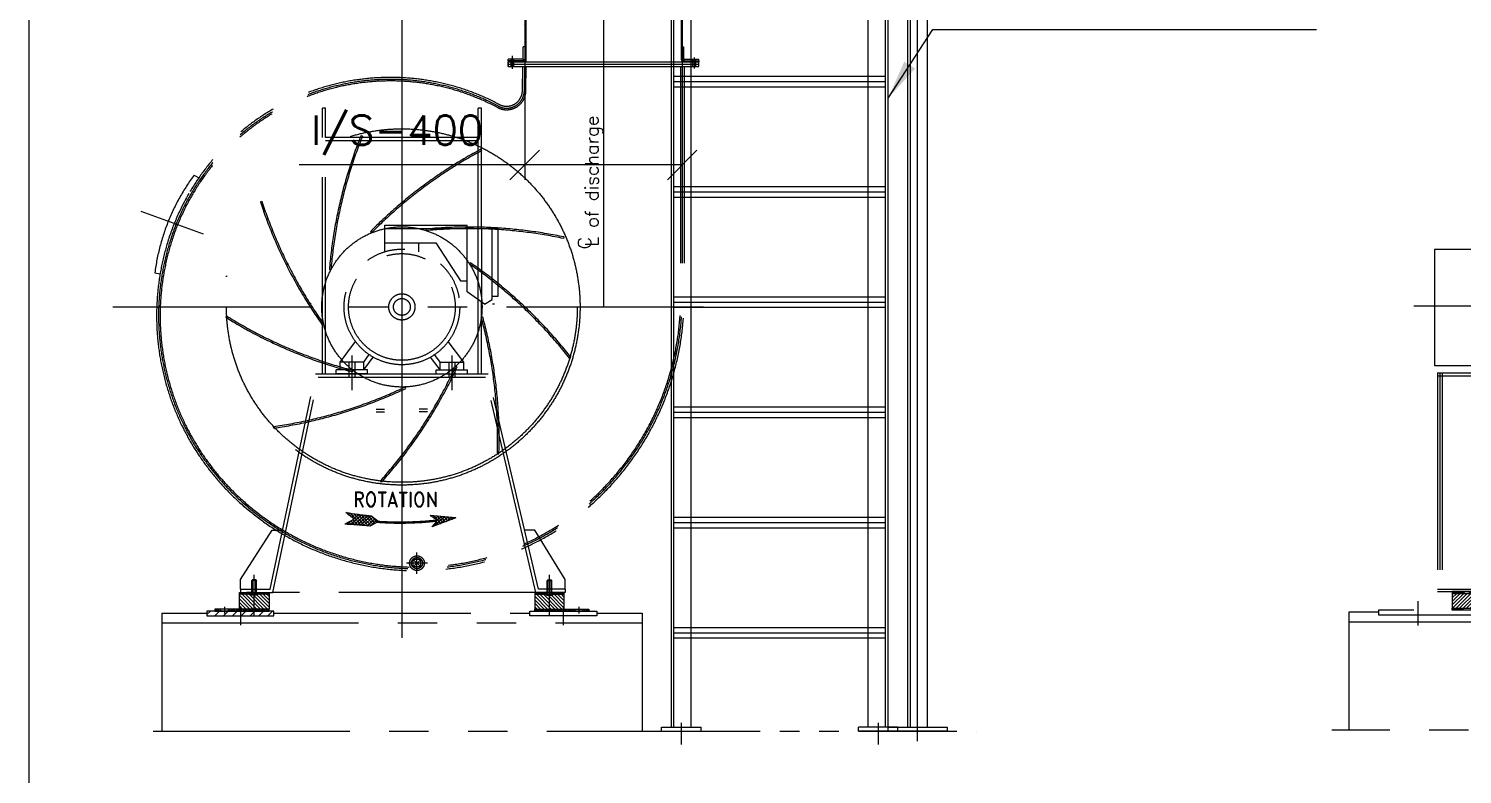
# Model space of a CAD drawing. Header units: inches. Extents: x 0 to 157513, y -28488 to 35640.
# Drawn here: x 75670 to 82953, y 5466 to 9254 of the extents above; entities that cross this region are included whole.
import ezdxf

# ---------------------------------------------------------------- set-up
doc = ezdxf.new("R2010")
doc.units = ezdxf.units.IN
doc.header["$LTSCALE"] = 400
doc.header["$MEASUREMENT"] = 0
for name, pattern in [('0', [0]), ('CENTER', [2, 1.25, -0.25, 0.25, -0.25]), ('DASHDOT', [1, 0.5, -0.25, 0, -0.25]), ('DIVIDE', [1.25, 0.5, -0.25, 0, -0.25, 0, -0.25]), ('PHANTOM', [2.5, 1.25, -0.25, 0.25, -0.25, 0.25, -0.25])]:
    doc.linetypes.add(name, pattern=pattern)
for name, color, linetype in [('BF', 8, 'PHANTOM'), ('cen', 1, 'CENTER'), ('DAS', 6, 'DASHDOT'), ('DIM', 1, 'Continuous'), ('STR', 8, 'PHANTOM')]:
    doc.layers.add(name, color=color, linetype=linetype)
doc.layers.add('R-OBJECT', color=2, linetype='Continuous', lineweight=20)
doc.styles.add('ROMAND', font='romand.shx', dxfattribs={"width": 0.85})
doc.styles.add('ROMANS', font='romans')
doc.dimstyles.new('SAM2 60 SC', dxfattribs={"dimscale": 60, "dimtxt": 2.5, "dimasz": 2.5, "dimexe": 1.25, "dimexo": 0.625, "dimtad": 1, "dimtoh": 1, "dimdec": 0, "dimdsep": 46, "dimtxsty": 'ROMANS', "dimblk": 'OBLIQUE', "dimcen": 2.5, "dimclrd": 1, "dimclre": 1, "dimclrt": 256, "dimadec": 0, "dimazin": 2, "dimtfac": 1, "dimtdec": 0, "dimtofl": 0, "dimtmove": 0, "dimatfit": 3, "dimfxl": 1, "dimtolj": 1, "dimtzin": 0, "dimarcsym": 1})
doc.dimstyles.new('STANDARD$7', dxfattribs={"dimscale": 25, "dimtxt": 2.5, "dimasz": 2.5, "dimexe": 1.5, "dimexo": 1, "dimgap": 1, "dimtad": 1, "dimdec": 3, "dimzin": 12, "dimdsep": 46, "dimtxsty": 'ROMANS', "dimcen": 125, "dimclrd": 1, "dimclre": 1, "dimclrt": 7, "dimadec": 0, "dimazin": 3, "dimtp": 0.051, "dimtm": 0.032, "dimtfac": 0.6, "dimtdec": 3, "dimtmove": 0, "dimatfit": 3, "dimfxl": 1, "dimtvp": 1, "dimtolj": 1, "dimtzin": 0, "dimarcsym": 1})

# ---------------------------------------------------------------- blocks, each defined once
blk = doc.blocks.new('A$C210A7368')
at = {"color": 7}
for p, q in [((25, 43.8), (25, 2776.8)), ((31, 43.8), (31, 2776.8)), ((75, 43.8), (75, 2776.8)), ((525, 43.8), (525, 2776.8)), ((569, 43.8), (569, 2776.8)), ((575, 43.8), (575, 2776.8))]:
    blk.add_line(p, q, dxfattribs=at)
at = {"color": 7, "linetype": '0'}
for p, q in [((31, 1697.6), (569, 1697.6)), ((31, 1670.7), (569, 1670.7)), ((31, 1417.6), (569, 1417.6)), ((31, 1390.7), (569, 1390.7)), ((31, 1137.6), (569, 1137.6)), ((31, 1110.7), (569, 1110.7)), ((31, 857.6), (569, 857.6)), ((31, 830.7), (569, 830.7)), ((31, 577.6), (569, 577.6)), ((31, 550.7), (569, 550.7)), ((31, 297.6), (569, 297.6)), ((31, 270.7), (569, 270.7))]:
    blk.add_line(p, q, dxfattribs=at)
at = {"color": 1, "linetype": 'CENTER', "ltscale": 5}
for p, q in [((31, 1684.1), (569, 1684.1)), ((31, 1404.1), (569, 1404.1)), ((31, 1124.1), (569, 1124.1)), ((31, 844.1), (569, 844.1)), ((31, 564.1), (569, 564.1)), ((31, 284.1), (569, 284.1))]:
    blk.add_line(p, q, dxfattribs=at)
for p, q in [((0, 43.8), (100, 43.8)), ((0, 33.8), (0, 43.8)), ((100, 33.8), (100, 43.8)), ((600, 43.8), (500, 43.8)), ((500, 33.8), (500, 43.8)), ((600, 33.8), (600, 43.8)), ((0, 33.8), (100, 33.8)), ((600, 33.8), (500, 33.8))]:
    blk.add_line(p, q)
at = {"layer": 'cen'}
for p, q in [((50, 55.1), (50, 0)), ((550, 55.1), (550, 0))]:
    blk.add_line(p, q, dxfattribs=at)
blk = doc.blocks.new('_OBLIQUE')
at = {"color": 0, "linetype": 'ByBlock'}
blk.add_line((-0.5, -0.5), (0.5, 0.5), dxfattribs=at)
blk = doc.blocks.new('*D265')
at = {"color": 1, "lineweight": -2}
for p, q in [((78190, 9353.4), (78190, 8487)), ((78990, 9353.4), (78990, 8487)), ((78190, 8562), (77043.6, 8562)), ((78990, 8562), (78190, 8562))]:
    blk.add_line(p, q, dxfattribs=at)
at = {"layer": 'Defpoints', "color": 0}
for p in [(78190, 9390.9), (78990, 9390.9), (78990, 8562)]:
    blk.add_point(p, dxfattribs=at)
at = {"color": 1, "lineweight": -2, "xscale": 150, "yscale": 150, "zscale": 150, "rotation": 180}
blk.add_blockref('_OBLIQUE', (78190, 8562), dxfattribs=at)
at = {"color": 1, "lineweight": -2, "xscale": 150, "yscale": 150, "zscale": 150}
blk.add_blockref('_OBLIQUE', (78990, 8562), dxfattribs=at)
at = {"insert": (77541.8, 8713.8), "char_height": 150, "attachment_point": 5, "style": 'ROMANS'}
blk.add_mtext('\\A1;I/S-400', dxfattribs=at)
blk = doc.blocks.new('611fn3eleupd')
at = {"layer": 'BF'}
h = blk.add_hatch(dxfattribs=at)
h.set_pattern_fill('ANSI31', color=256, scale=10)
h.set_pattern_definition([(45, (1833515.0551, -541422.3113), (-0.88388348, 0.88388348), [])])
h.paths.add_polyline_path([(1848720.4, -537725), (1848688.9, -537725), (1848688.9, -537730), (1848720.4, -537730)])
h.paths.add_polyline_path([(1848676.9, -537725), (1848645.4, -537725), (1848645.4, -537730), (1848676.9, -537730)])
h.paths.add_polyline_path([(1848672.9, -537767.5), (1848645.4, -537767.5), (1848645.4, -537772.5), (1848672.9, -537772.5)])
h.paths.add_polyline_path([(1848720.4, -537767.5), (1848692.9, -537767.5), (1848692.9, -537772.5), (1848720.4, -537772.5)])
h = blk.add_hatch(dxfattribs=at)
h.set_pattern_fill('ANSI31', color=256, scale=2, angle=270)
h.set_pattern_definition([(315, (1848645.4165, -537774.501), (4.49013, 4.49013), [])])
h.paths.add_polyline_path([(1848720.4, -537730), (1848690.4, -537730), (1848690.4, -537731.5), (1848682.9, -537731.5), (1848682.9, -537767.5), (1848720.4, -537767.5)])
h.paths.add_polyline_path([(1848682.9, -537731.5), (1848675.4, -537731.5), (1848675.4, -537730), (1848645.4, -537730), (1848645.4, -537767.5), (1848682.9, -537767.5)])
for p, q in [((1848280.1, -536856.8), (1848765.4, -536856.8)), ((1848765.4, -536856.8), (1848765.4, -537151.4)), ((1848817.9, -537000), (1846437.3, -537000)), ((1848765.4, -537151.4), (1848623.3, -537151.4)), ((1848758.4, -537170), (1847507.9, -537170)), ((1848758.4, -537177), (1847507.9, -537177)), ((1848745.9, -537170), (1848745.9, -537719)), ((1848751.9, -537170), (1848751.9, -537719)), ((1848757.9, -537170), (1848757.9, -537725)), ((1848757.9, -537719), (1847192.9, -537719)), ((1848757.9, -537725), (1847192.9, -537725)), ((1848720.4, -537730), (1848645.4, -537730)), ((1847017.9, -537772.5), (1848907.9, -537772.5)), ((1848807.9, -537749.5), (1848807.9, -537811.7)), ((1848907.9, -537772.5), (1848907.9, -537784.5)), ((1848907.9, -537777.5), (1848982.9, -537777.5)), ((1848982.9, -537777.5), (1848982.9, -538077.5)), ((1848982.9, -537802.5), (1846942.9, -537802.5)), ((1848907.9, -537784.5), (1847017.9, -537784.5)), ((1846878.8, -538077.5), (1849026.2, -538077.5))]:
    blk.add_line(p, q, dxfattribs=at)
for points in [[(1848645.4, -537772.5), (1848645.4, -537725), (1848720.4, -537725), (1848720.4, -537767.5)], [(1848645.4, -537772.5), (1848720.4, -537772.5), (1848720.4, -537767.5), (1848645.4, -537767.5)]]:
    blk.add_lwpolyline(points, dxfattribs=at)
blk = doc.blocks.new('A$C5B767C40')
for p, q in [((124, 419.2), (333, 419.2)), ((124, 351.5), (124, 419.2)), ((124, 410.6), (411.3, 410.6)), ((333, 249.5), (333, 419.2)), ((396.4, 230.3), (396.4, 410.6)), ((411.3, 238.2), (411.3, 410.6)), ((124, 374), (253.4, 374)), ((210, 351.5), (210, 374)), ((253.4, 374), (315.6, 277.5)), ((315.6, 277.5), (333, 277.5)), ((377.1, 218), (333, 249.5)), ((377.1, 218), (396.4, 230.3)), ((396.4, 238.2), (411.3, 238.2)), ((10, 71.1), (49.2, 123.4)), ((324, 71.1), (284.8, 123.4)), ((70, 71.1), (84.1, 89.9)), ((70, 51.1), (94.1, 83.6)), ((264, 51.1), (239.9, 83.6)), ((264, 71.1), (249.9, 89.9)), ((80, 51.1), (0, 51.1)), ((0, 41.1), (0, 51.1)), ((80, 41.1), (0, 41.1)), ((70, 71.1), (10, 71.1)), ((10, 51.1), (10, 71.1)), ((70, 51.1), (70, 71.1)), ((80, 41.1), (80, 51.1)), ((254, 41.1), (254, 51.1)), ((254, 51.1), (334, 51.1)), ((254, 41.1), (334, 41.1)), ((264, 71.1), (324, 71.1)), ((264, 51.1), (264, 71.1)), ((324, 51.1), (324, 71.1)), ((334, 41.1), (334, 51.1))]:
    blk.add_line(p, q)
for radius in [146.9, 135.5, 33.3, 21.4]:
    blk.add_circle((167, 211.1), radius)
at = {"layer": 'cen'}
for p, q in [((40, 87.4), (40, 0)), ((294, 87.4), (294, 0))]:
    blk.add_line(p, q, dxfattribs=at)
at = {"layer": 'DAS'}
for p, q in [((32.5, 71.1), (32.5, 33.1)), ((47.5, 71.1), (47.5, 33.1)), ((286.5, 71.1), (286.5, 33.1)), ((301.5, 71.1), (301.5, 33.1))]:
    blk.add_line(p, q, dxfattribs=at)
blk = doc.blocks.new('imp')
at = {"layer": 'DAS', "color": 8, "ltscale": 5}
for p, q in [((-2814.2, 5583.2), (-2810.4, 5581.8)), ((-2509.9, 5548), (-2508, 5544.5)), ((-3069.9, 5414.7), (-3066.1, 5415.9)), ((-2790.4, 5338.7), (-2787.6, 5335.9)), ((-2648.9, 5345.5), (-2648.5, 5341.5)), ((-2299.4, 5325.4), (-2300.3, 5321.5)), ((-2536.1, 5259.6), (-2538.4, 5256.3)), ((-2894.6, 5242.6), (-2890.6, 5242.3)), ((-3157.4, 5121.1), (-3155.3, 5124.5)), ((-2912.5, 5102), (-2909.3, 5104.3)), ((-2504.9, 5121.3), (-2508.8, 5120.3)), ((-2569.9, 4995.4), (-2573.5, 4997.1)), ((-2281.3, 5019.6), (-2284.5, 5017.2)), ((-2835.9, 4982.8), (-2834.9, 4986.7)), ((-2700.6, 4940.7), (-2702.3, 4944.3)), ((-3035.8, 4840), (-3036.4, 4843.9)), ((-2464, 4773.8), (-2468, 4773.9)), ((-2762, 4702.8), (-2764.9, 4705.5))]:
    blk.add_line(p, q, dxfattribs=at)
blk.add_circle((-2710.4, 5147.6), 452.5, dxfattribs=at)
at = {"layer": 'DAS', "color": 8, "linetype": 'DIVIDE', "ltscale": 7}
for radius in [445.5, 203.5]:
    blk.add_circle((-2710.4, 5147.6), radius, dxfattribs=at)
at = {"layer": 'DAS', "color": 8, "ltscale": 5}
for centre, radius, start, end in [((-1730.4, 5147.6), 1168, 158.1015, 175.3355), ((-1730.4, 5147.6), 1164, 158.1015, 175.3355), ((-1959.7, 4517.7), 1168, 118.1015, 135.3355), ((-1959.7, 4517.7), 1164, 118.1015, 135.3355), ((-1959.7, 5777.6), 1168, 198.1015, 215.3355), ((-1959.7, 5777.6), 1164, 198.1015, 215.3355), ((-2540.3, 4182.5), 1168, 78.1015, 95.3355), ((-2540.3, 4182.5), 1164, 78.1015, 95.3355), ((-3200.4, 4298.9), 1164, 38.1015, 55.3355), ((-3200.4, 4298.9), 1168, 38.1015, 55.3355), ((-2540.3, 6112.7), 1168, 238.1015, 255.3355), ((-2540.3, 6112.7), 1164, 238.1015, 255.3355), ((-3631.3, 4812.4), 1164, 358.1015, 15.3355), ((-3631.3, 4812.4), 1168, 358.1015, 15.3355), ((-3631.3, 5482.8), 1164, 318.1015, 335.3355), ((-3631.3, 5482.8), 1168, 318.1015, 335.3355), ((-3200.4, 5996.3), 1164, 278.1015, 295.3355), ((-3200.4, 5996.3), 1168, 278.1015, 295.3355)]:
    blk.add_arc(centre, radius, start, end, dxfattribs=at)
blk = doc.blocks.new('611fn3 upd')
at = {"layer": 'BF'}
h = blk.add_hatch(dxfattribs=at)
h.set_pattern_fill('ANSI31', color=256, angle=90)
h.set_pattern_definition([(135, (1851010.1842, -531138.057), (-2.245064, -2.245064), [])])
edge = h.paths.add_edge_path()
edge.add_arc((1854895.4, -532697.5), 6.52, -1.99, 90.1699, ccw=False)
edge.add_line((1854901.9, -532697.7), (1854901.9, -532780.9))
edge.add_line((1854901.9, -532780.9), (1854902.1, -532830.4))
edge.add_arc((1854895.3, -532830.4), 6.75, 268.8821, 359.9898, ccw=False)
edge.add_line((1854895.2, -532837.2), (1854872.3, -532837.2))
edge.add_line((1854872.3, -532837.2), (1854872.3, -532834.9))
edge.add_line((1854872.3, -532834.9), (1854895.2, -532834.9))
edge.add_arc((1854895.3, -532830.4), 4.49, 268.287, 360.0898)
edge.add_line((1854899.8, -532830.4), (1854900.1, -532780.9))
edge.add_line((1854900.1, -532780.9), (1854899.8, -532697.7))
edge.add_arc((1854895.3, -532697.7), 4.5, 0.0182, 91.6663)
edge.add_line((1854895.2, -532693.2), (1854857.6, -532693.2))
edge.add_line((1854857.6, -532693.2), (1854857.6, -532690.9))
edge.add_line((1854857.6, -532690.9), (1854895.4, -532690.9))
h.paths.add_polyline_path([(1854864.8, -532834.9), (1854864.8, -532837.2), (1854857.6, -532837.2), (1854857.6, -532834.9)])
h = blk.add_hatch(dxfattribs=at)
h.set_pattern_fill('ANSI31', color=256, angle=90)
h.set_pattern_definition([(135, (1850910.1842, -531138.057), (-2.245064, -2.245064), [])])
edge = h.paths.add_edge_path()
edge.add_arc((1855303.7, -532697.5), 6.52, 89.8301, 181.99)
edge.add_line((1855297.2, -532697.7), (1855297.2, -532780.9))
edge.add_line((1855297.2, -532780.9), (1855297.1, -532830.4))
edge.add_arc((1855303.8, -532830.4), 6.75, 180.0102, 271.1179)
edge.add_line((1855303.9, -532837.2), (1855326.8, -532837.2))
edge.add_line((1855326.8, -532837.2), (1855326.8, -532834.9))
edge.add_line((1855326.8, -532834.9), (1855303.9, -532834.9))
edge.add_arc((1855303.8, -532830.4), 4.49, 179.9102, 271.713, ccw=False)
edge.add_line((1855299.3, -532830.4), (1855299.1, -532780.9))
edge.add_line((1855299.1, -532780.9), (1855299.3, -532697.7))
edge.add_arc((1855303.8, -532697.7), 4.5, 88.3337, 179.9818, ccw=False)
edge.add_line((1855303.9, -532693.2), (1855341.6, -532693.2))
edge.add_line((1855341.6, -532693.2), (1855341.6, -532690.9))
edge.add_line((1855341.6, -532690.9), (1855303.7, -532690.9))
h.paths.add_polyline_path([(1855334.3, -532834.9), (1855334.3, -532837.2), (1855341.6, -532837.2), (1855341.6, -532834.9)])
h = blk.add_hatch(dxfattribs=at)
h.set_pattern_fill('ANSI37', color=256, scale=1.872, angle=-3.6955, style=0)
h.set_pattern_definition([(41.3045, (1853471.7876, -536666.967), (-3.923137, 4.464905), []), (131.3045, (1853471.7876, -536666.967), (-4.464905, -3.923137), [])])
edge = h.paths.add_edge_path()
edge.add_line((1854466.5, -533999.5), (1854445.4, -533982.3))
edge.add_ellipse((1854583.4, -533171.2), major_axis=(741.2, 357), ratio=1, start_angle=234.623, end_angle=239.0819)
edge.add_line((1854508.8, -533990.6), (1854526.5, -534004.3))
edge.add_ellipse((1854583.5, -533172.1), major_axis=(-362, 751.5), ratio=1, start_angle=150.3652, end_angle=160.6469)
edge.add_line((1854676, -534001.1), (1854659.6, -533990.4))
edge.add_line((1854659.6, -533990.4), (1854724.7, -533995.8))
edge.add_line((1854724.7, -533995.8), (1854663.7, -534019.1))
edge.add_line((1854663.7, -534019.1), (1854676.5, -534004.1))
edge.add_ellipse((1854583.5, -533172.1), major_axis=(-363.3, 754.2), ratio=1, start_angle=150.3389, end_angle=160.661, ccw=False)
edge.add_line((1854525.9, -534007.3), (1854506.1, -534017))
edge.add_ellipse((1854411.4, -534834.3), major_axis=(-357, 741.2), ratio=1, start_angle=-32.3286, end_angle=-27.8696)
edge.add_line((1854442.3, -534012.1), (1854466.5, -533999.5))
h = blk.add_hatch(dxfattribs=at)
h.set_pattern_fill('ANSI31', color=256)
h.set_pattern_definition([(45, (1854112.5602, -534241.235), (-2.245064, 2.245064), [])])
h.paths.add_polyline_path([(1854250.1, -534185.2), (1854218.6, -534185.2), (1854218.6, -534190.2), (1854250.1, -534190.2)])
h.paths.add_polyline_path([(1854206.6, -534185.2), (1854192.6, -534185.2), (1854175.1, -534185.2), (1854175.1, -534190.2), (1854206.6, -534190.2)])
h.paths.add_polyline_path([(1854212.6, -534227.7), (1854147.6, -534227.7), (1854147.6, -534232.7), (1854212.6, -534232.7)])
h.paths.add_polyline_path([(1854250.1, -534227.7), (1854212.6, -534227.7), (1854212.6, -534232.7), (1854250.1, -534232.7)])
h.paths.add_polyline_path([(1854127.6, -534227.7), (1854112.6, -534227.7), (1854112.6, -534232.7), (1854127.6, -534232.7)])
h = blk.add_hatch(dxfattribs=at)
h.set_pattern_fill('ANSI31', color=256, scale=2, angle=270)
h.set_pattern_definition([(315, (1854112.56, -534241.235), (4.49013, 4.49013), [])])
h.paths.add_polyline_path([(1854250.1, -534190.2), (1854220.6, -534190.2), (1854220.6, -534192.7), (1854212.6, -534192.7), (1854212.6, -534227.7), (1854250.1, -534227.7)])
h.paths.add_polyline_path([(1854212.6, -534192.7), (1854204.6, -534192.7), (1854204.6, -534190.2), (1854175.1, -534190.2), (1854175.1, -534227.7), (1854212.6, -534227.7)])
h = blk.add_hatch(dxfattribs=at)
h.set_pattern_fill('ANSI31', color=256)
h.set_pattern_definition([(45, (0, 0), (-2.2450640303, 2.2450640303), [])])
h.paths.add_polyline_path([(1854925.1, -534185.2), (1854956.6, -534185.2), (1854956.6, -534190.2), (1854925.1, -534190.2)])
h.paths.add_polyline_path([(1854968.6, -534185.2), (1854982.6, -534185.2), (1855000.1, -534185.2), (1855000.1, -534190.2), (1854968.6, -534190.2)])
h.paths.add_polyline_path([(1854962.6, -534227.7), (1855027.6, -534227.7), (1855027.6, -534232.7), (1854962.6, -534232.7)])
h.paths.add_polyline_path([(1854925.1, -534227.7), (1854962.6, -534227.7), (1854962.6, -534232.7), (1854925.1, -534232.7)])
h.paths.add_polyline_path([(1855047.6, -534227.7), (1855062.6, -534227.7), (1855062.6, -534232.7), (1855047.6, -534232.7)])
h = blk.add_hatch(dxfattribs=at)
h.set_pattern_fill('ANSI31', color=256, scale=2, angle=270)
h.set_pattern_definition([(315, (0, 0), (4.49012806, 4.49012806), [])])
h.paths.add_polyline_path([(1854925.1, -534190.2), (1854954.6, -534190.2), (1854954.6, -534192.7), (1854962.6, -534192.7), (1854962.6, -534227.7), (1854925.1, -534227.7)])
h.paths.add_polyline_path([(1854962.6, -534192.7), (1854970.6, -534192.7), (1854970.6, -534190.2), (1855000.1, -534190.2), (1855000.1, -534227.7), (1854962.6, -534227.7)])
h = blk.add_hatch(dxfattribs=at)
h.set_pattern_fill('ANSI31', color=256, scale=5)
h.set_pattern_definition([(45, (1853000.664, -538657.81), (-11.22532, 11.22532), [])])
h.paths.add_polyline_path([(1854262.6, -534244.7), (1854262.6, -534232.7), (1854092.6, -534232.7), (1854092.6, -534244.7)])
at = {"layer": 'BF', "ltscale": 3.5}
for p, q in [((1854587.6, -532550.8), (1854587.6, -534339)), ((1855099.6, -532553.9), (1855099.6, -533460.2)), ((1854083.8, -533275.6), (1853925.5, -533217.7))]:
    blk.add_line(p, q, dxfattribs=at)
at = {"layer": 'BF', "ltscale": 6}
for p, q in [((1854868.6, -532855.5), (1854868.6, -532822.7)), ((1855330.6, -532854.5), (1855330.6, -532826.6))]:
    blk.add_line(p, q, dxfattribs=at)
at = {"layer": 'BF'}
for p, q in [((1854899.8, -532799.7), (1854895.3, -532799.7)), ((1854895.3, -532830.4), (1854895.3, -532799.7)), ((1855299.3, -532799.7), (1855303.8, -532799.7)), ((1855303.8, -532830.4), (1855303.8, -532799.7)), ((1854857.6, -532834.9), (1854857.6, -532830.4)), ((1854895.3, -532830.4), (1854857.6, -532830.4)), ((1854895.3, -532834.9), (1854857.6, -532834.9)), ((1854857.6, -532834.9), (1854857.6, -532837.2)), ((1854857.6, -532836.9), (1854857.6, -532849.2)), ((1854857.6, -532849.2), (1854857.6, -532837.2)), ((1854857.6, -532837.2), (1855341.6, -532837.2)), ((1854857.6, -532843.2), (1855341.6, -532843.2)), ((1854857.6, -532849.2), (1855341.6, -532849.2)), ((1854895.3, -532830.4), (1854895.3, -532834.9)), ((1855303.8, -532830.4), (1855341.6, -532830.4)), ((1855303.8, -532830.4), (1855303.8, -532834.9)), ((1855303.8, -532834.9), (1855341.6, -532834.9)), ((1855341.6, -532834.9), (1855341.6, -532830.4)), ((1855341.6, -532834.9), (1855341.6, -532837.2)), ((1855341.6, -532849.2), (1855341.6, -532836.9)), ((1855341.6, -532849.2), (1855341.6, -532837.2)), ((1854385.6, -533630.2), (1854385.6, -532955.2)), ((1854393.6, -532955.2), (1854385.6, -532955.2)), ((1854393.6, -533630.2), (1854393.6, -532955.2)), ((1854781.5, -533260.7), (1854781.5, -532955.2)), ((1854789.5, -532955.2), (1854781.5, -532955.2)), ((1854789.5, -533260.7), (1854789.5, -532955.2)), ((1854781.5, -533030.2), (1854393.6, -533030.2)), ((1854781.5, -533038.2), (1854393.6, -533038.2)), ((1854060, -533125.1), (1854071.6, -533132.3)), ((1854781.5, -533441.7), (1854781.5, -533260.7)), ((1854789.5, -533260.7), (1854789.5, -533447.4)), ((1853960.1, -533373.3), (1853973.5, -533376.3)), ((1854781.5, -533630.2), (1854781.5, -533441.7)), ((1853853.5, -533460.2), (1855391.3, -533460.2)), ((1854789.5, -533630.2), (1854789.5, -533447.4)), ((1854252.9, -534177.2), (1854368.4, -533630.2)), ((1854259.6, -534185.2), (1854375.1, -533638.2)), ((1854368.4, -533630.2), (1854806.7, -533630.2)), ((1854375.1, -533638.2), (1854800.1, -533638.2)), ((1854927.6, -534185.2), (1854800.1, -533638.2)), ((1854934.2, -534177.2), (1854806.7, -533630.2)), ((1854522.2, -533719.5), (1854543.5, -533719.5)), ((1854522.2, -533726.8), (1854543.5, -533726.8)), ((1854652.9, -533719.5), (1854631.7, -533719.5)), ((1854652.9, -533726.8), (1854631.7, -533726.8)), ((1854466.5, -533999.5), (1854445.4, -533982.3)), ((1854526.5, -534004.3), (1854508.8, -533990.6)), ((1854676, -534001.1), (1854659.6, -533990.4)), ((1854724.7, -533995.8), (1854659.6, -533990.4)), ((1854177.6, -534152.2), (1854258.1, -534027.2)), ((1854258.1, -534027.2), (1854283.6, -534027.2)), ((1854466.5, -533999.5), (1854442.3, -534012.1)), ((1854525.9, -534007.3), (1854506.1, -534017)), ((1854724.7, -533995.8), (1854663.7, -534019.1)), ((1854676.5, -534004.1), (1854663.7, -534019.1)), ((1854925.2, -534027.2), (1854899.6, -534027.2)), ((1855002.6, -534152.2), (1854925.2, -534027.2)), ((1854635.5, -534101.4), (1854616.3, -534101.4)), ((1854635.5, -534101.4), (1854616.3, -534120.7)), ((1854635.5, -534120.7), (1854616.3, -534101.4)), ((1854616.3, -534120.7), (1854616.3, -534101.4)), ((1854616.3, -534120.7), (1854616.3, -534101.4)), ((1854625.9, -534138), (1854625.9, -534084.1)), ((1854635.5, -534120.7), (1854635.5, -534101.4)), ((1854652.9, -534111), (1854598.9, -534111)), ((1854635.5, -534120.7), (1854616.3, -534120.7)), ((1854177.6, -534177.2), (1854177.6, -534152.2)), ((1854208.2, -534153.7), (1854206.5, -534155.5)), ((1854206.6, -534190.2), (1854206.5, -534155.5)), ((1854218.6, -534155.5), (1854206.5, -534155.5)), ((1854216.9, -534153.7), (1854208.2, -534153.7)), ((1854208.2, -534190.2), (1854208.2, -534155.5)), ((1854212.6, -534243.3), (1854212.6, -534140.7)), ((1854216.9, -534153.7), (1854218.6, -534155.6)), ((1854216.9, -534190.2), (1854216.9, -534155.5)), ((1854218.6, -534190.2), (1854218.6, -534155.5)), ((1854958.2, -534153.7), (1854956.5, -534155.6)), ((1854956.5, -534155.5), (1854968.6, -534155.5)), ((1854956.6, -534190.2), (1854956.6, -534155.5)), ((1854958.2, -534153.7), (1854966.9, -534153.7)), ((1854958.2, -534190.2), (1854958.2, -534155.5)), ((1854962.6, -534243.3), (1854962.6, -534140.7)), ((1854966.9, -534153.7), (1854968.6, -534155.5)), ((1854966.9, -534190.2), (1854966.9, -534155.5)), ((1854968.6, -534190.2), (1854968.6, -534155.5)), ((1855002.6, -534177.2), (1855002.6, -534152.2)), ((1854206.6, -534190.2), (1854175.1, -534190.2)), ((1854177.6, -534177.2), (1854252.9, -534177.2)), ((1854177.6, -534177.2), (1854177.6, -534185.2)), ((1854177.6, -534185.2), (1854259.6, -534185.2)), ((1854212.6, -534185.2), (1854192.6, -534185.2)), ((1854204.6, -534192.7), (1854204.6, -534190.2)), ((1854220.6, -534192.7), (1854204.6, -534192.7)), ((1854220.6, -534192.7), (1854204.6, -534192.7)), ((1854206.6, -534190.2), (1854206.6, -534185.2)), ((1854250.1, -534190.2), (1854206.6, -534190.2)), ((1854218.6, -534190.2), (1854218.6, -534185.2)), ((1854220.6, -534192.7), (1854220.6, -534190.2)), ((1854927.6, -534185.2), (1854259.6, -534185.2)), ((1854925.1, -534190.2), (1854968.5, -534190.2)), ((1855002.6, -534185.2), (1854927.6, -534185.2)), ((1855002.6, -534177.2), (1854934.2, -534177.2)), ((1854954.6, -534192.7), (1854954.6, -534190.2)), ((1854954.6, -534192.7), (1854970.6, -534192.7)), ((1854954.6, -534192.7), (1854970.6, -534192.7)), ((1854956.6, -534190.2), (1854956.6, -534185.2)), ((1854962.6, -534185.2), (1854982.6, -534185.2)), ((1854968.6, -534190.2), (1854968.6, -534185.2)), ((1854968.6, -534190.2), (1855000.1, -534190.2)), ((1854970.6, -534192.7), (1854970.6, -534190.2)), ((1855002.6, -534177.2), (1855002.6, -534185.2)), ((1853977.6, -534237.7), (1853977.6, -534537.7)), ((1853977.6, -534237.7), (1854092.6, -534237.7)), ((1854127.6, -534232.7), (1854127.6, -534227.7)), ((1854137.6, -534239), (1854137.6, -534222.4)), ((1854147.6, -534232.7), (1854147.6, -534227.7)), ((1854177.6, -534221), (1854177.6, -534268.9)), ((1854262.6, -534237.7), (1854912.6, -534237.7)), ((1854997.6, -534221), (1854997.6, -534268.9)), ((1855027.6, -534232.7), (1855027.6, -534227.7)), ((1855037.6, -534239), (1855037.6, -534222.4)), ((1855047.6, -534232.7), (1855047.6, -534227.7)), ((1855082.6, -534237.7), (1855197.6, -534237.7)), ((1855197.6, -534237.7), (1855197.6, -534537.7)), ((1853977.6, -534262.7), (1855197.6, -534262.7)), ((1853955.6, -534537.7), (1855255.5, -534537.7))]:
    blk.add_line(p, q, dxfattribs=at)
at = {"layer": 'BF', "ltscale": 1.5}
for p, q in [((1854864.8, -532849.2), (1854864.8, -532830.4)), ((1854872.3, -532849.2), (1854872.3, -532830.4)), ((1855326.8, -532849.2), (1855326.8, -532830.4)), ((1855334.3, -532849.2), (1855334.3, -532830.4))]:
    blk.add_line(p, q, dxfattribs=at)
at = {"layer": 'BF'}
for points in [[(1854899.8, -532697.7), (1854899.8, -532780.9), (1854899.8, -532830.4)], [(1854902.1, -532697.7), (1854902.1, -532780.9), (1854902.1, -532837.2)], [(1855297.1, -532697.7), (1855297.1, -532780.9), (1855297.1, -532830.4)], [(1855299.3, -532697.7), (1855299.3, -532780.9), (1855299.3, -532830.4)], [(1854175.1, -534227.7), (1854175.1, -534185.2), (1854212.6, -534185.2), (1854250.1, -534185.2), (1854250.1, -534227.7)], [(1855000.1, -534227.7), (1855000.1, -534185.2), (1854962.6, -534185.2), (1854925.1, -534185.2), (1854925.1, -534227.7)]]:
    blk.add_lwpolyline(points, dxfattribs=at)
for points in [[(1855304.6, -532849.2), (1855304.6, -533437.6, -0.198912), (1855098.9, -533933.9, -0.414214), (1854151.4, -533933.9, -0.084034), (1854028.1, -533760.3, -0.084034)], [(1855299.6, -532849.2), (1855299.6, -533437.6, -0.198912), (1855095.4, -533930.4, -0.414214), (1854155, -533930.4, -0.084034), (1854032.6, -533758.2, -0.083123)], [(1855295.6, -532849.2), (1855295.6, -533437.6, -0.198912), (1855092.6, -533927.6, -0.414214), (1854157.8, -533927.6, -0.083639), (1854036.6, -533757.3, -0.082688)], [(1854046.4, -533172.4, -0.402649), (1854834.8, -532945.7, 0.560477), (1854893.7, -532910.7), (1854894.5, -532849.1)], [(1854050.7, -533174.9, -0.402649), (1854832.5, -532950.1, 0.560477), (1854898.7, -532910.8), (1854899.5, -532849.2)], [(1854054.9, -533175.7, -0.401943), (1854830.6, -532953.6, 0.560477), (1854902.7, -532910.8), (1854903.5, -532849.2)], [(1853960.1, -533373.3, -0.127784), (1854060, -533125.1, -0.096924)], [(1854028.1, -533760.3, -0.18983), (1853993.1, -533294.1, -0.056281), (1854046.4, -533172.4, -0.052658)], [(1854032.6, -533758.2, -0.18983), (1853997.9, -533295.5, -0.056281), (1854050.7, -533174.9, -0.052658)], [(1854036.6, -533757.3, -0.190237), (1854001.7, -533296.7, -0.05689), (1854054.9, -533175.7, -0.053239)]]:
    blk.add_lwpolyline(points, format="xyb", dxfattribs=at)
for points in [[(1854262.6, -534232.7), (1854092.6, -534232.7), (1854092.6, -534244.7), (1854262.6, -534244.7)], [(1854112.6, -534232.7), (1854250.1, -534232.7), (1854250.1, -534227.7), (1854112.6, -534227.7)], [(1854912.6, -534232.7), (1855082.6, -534232.7), (1855082.6, -534244.7), (1854912.6, -534244.7)], [(1855062.6, -534232.7), (1854925.1, -534232.7), (1854925.1, -534227.7), (1855062.6, -534227.7)]]:
    blk.add_lwpolyline(points, close=True, dxfattribs=at)
for radius in [18.7, 14.2]:
    blk.add_circle((1854625.9, -534111), radius, dxfattribs=at)
for centre, radius, start, end in [((1854895.3, -532830.4), 4.5, 270, 0), ((1855303.8, -532830.4), 6.75, 180, 270), ((1855303.8, -532830.4), 4.5, 180, 270), ((1854583.4, -533171.2), 822.7, 260.3421, 264.801), ((1854411.4, -534834.3), 822.7, 83.3906, 87.8495), ((1854583.5, -533172.1), 837.1, 266.058, 276.3801), ((1854583.5, -533172.1), 834.1, 266.0843, 276.366)]:
    blk.add_arc(centre, radius, start, end, dxfattribs=at)
for name, p in [('imp', (1857298, -538607.8)), ('A$C5B767C40', (1854420.6, -533671.3))]:
    blk.add_blockref(name, p, dxfattribs=at)
at = {"layer": 'BF', "style": 'ROMAND', "width": 0.9}
blk.add_text('ROTATION', height=37.44, rotation=359.9337, dxfattribs=at).set_placement((1854464.3, -533967.6))
at = {"layer": 'BF', "width": 634.463, "attachment_point": 3, "rotation": 90, "style": 'ROMANS'}
for s, insert, char_height in [('L of discharge', (1855053.3, -532974.6, 37.5), 33.696), ('C', (1855034.9, -533282.9, 37.5), 33.7)]:
    blk.add_mtext(s, dxfattribs=dict(at, insert=insert, char_height=char_height))

msp = doc.modelspace()

# ---------------------------------------------------------------- linework, layer by layer
at = {"color": 8}
msp.add_line((75670.3, 14974.2), (75670.3, 300), dxfattribs=at)
at = {"ltscale": 10}
for p, q in [((80135.5, 5705.4, 3.4), (80135.4, 10601.4, -97.4)), ((80150.1, 5705.4, 3.4), (80150, 10601.4, -97.4)), ((80235.5, 5705.4, 3.4), (80235.4, 10601.4, -93.5)), ((77106, 7855.4), (77096, 7855.4)), ((78026, 7855.4), (78036, 7855.4))]:
    msp.add_line(p, q, dxfattribs=at)
at = {"elevation": 1.1}
msp.add_lwpolyline([(80035.5, 5705.3), (80335.5, 5705.3), (80335.5, 5685.4), (80035.5, 5685.4)], close=True, dxfattribs=at)
at = {"layer": 'cen', "ltscale": 10}
msp.add_line((80185.5, 5634.5, 3.4), (80185.4, 11171.4, -110.1), dxfattribs=at)
at = {"layer": 'STR'}
msp.add_line((78885.5, 5684.8, 3.4), (80485.7, 5684.8, 3.4), dxfattribs=at)

# ---------------------------------------------------------------- block references
at = {"yscale": 2, "zscale": 2}
for name, p, xscale in [('611fn3 upd', (-3631609.1, 1074760.8), 2), ('611fn3eleupd', (3780342.3, 1081845.2, 105.5), -2)]:
    msp.add_blockref(name, p, dxfattribs=dict(at, xscale=xscale))
at = {"layer": 'R-OBJECT', "ltscale": 10, "xscale": 2, "yscale": 2, "zscale": 2}
msp.add_blockref('A$C210A7368', (78885.5, 5617.2, 3.4), dxfattribs=at)

# ---------------------------------------------------------------- dimensions: what is measured, and where the dimension line sits
dim = msp.add_linear_dim(base=(78990, 8562), p1=(78190, 9390.9), p2=(78990, 9390.9), text='I/S-<>', dimstyle='SAM2 60 SC', override={"dimtoh": 0, "dimlfac": 0.5})
dim.commit()
dim.dimension.update_dxf_attribs({"geometry": '*D265', "text_midpoint": (77541.8, 8562), "dimtype": 160})

# ---------------------------------------------------------------- leaders
at = {"layer": 'DIM', "annotation_type": 0, "has_hookline": 1, "hookline_direction": 0, "text_width": 1669.6}
msp.add_leader([(80036.6, 8901.7, -41), (80263, 9249.7, -41), (80463, 9249.7, -41)], dimstyle='STANDARD$7', override={"dimscale": 80, "dimexe": 1, "dimdec": 2, "dimpost": '', "dimcen": 0.9, "dimadec": 1, "dimtp": 0, "dimtm": 0, "dimtfac": 1, "dimtdec": 0, "dimatfit": 0, "dimfxl": 1.5, "dimtvp": 0, "dimtfillclr": 256}, dxfattribs=at)

doc.saveas('drawing.dxf')
